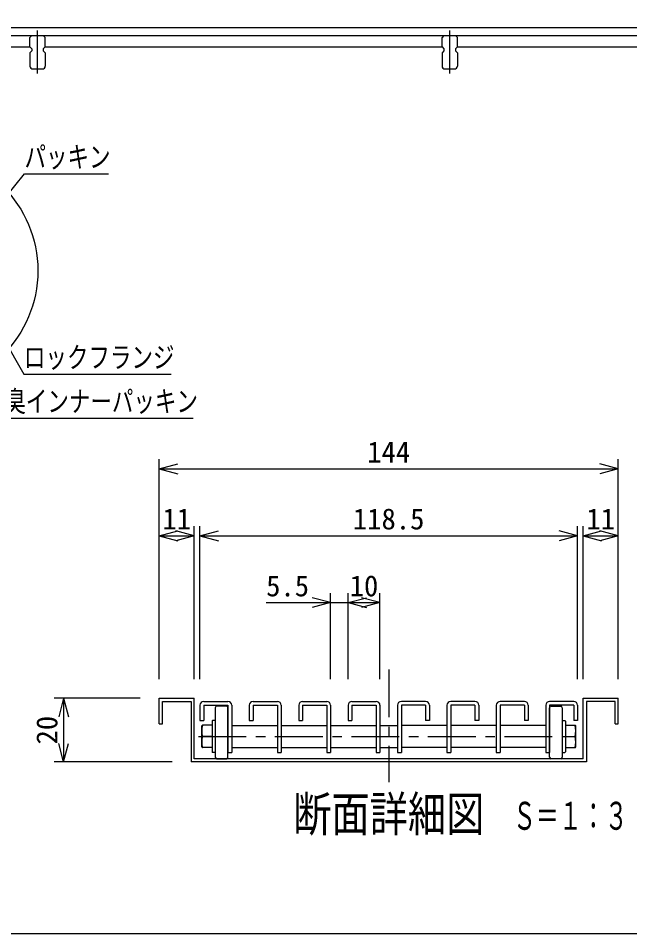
# Model space of a CAD drawing. Units: millimetres, scale not verified, with parts at other scales. Extents: x -1365 to 1365, y -930 to 870.
# Drawn here: x -488 to 152, y -930 to 28 of the extents above; entities that cross this region are included whole.
import ezdxf
from ezdxf.enums import TextEntityAlignment as Align

# ---------------------------------------------------------------- set-up
doc = ezdxf.new("R2010")
doc.units = ezdxf.units.MM
doc.header["$LTSCALE"] = 10
doc.linetypes.add('CHAIN1', pattern=[8, 5, -1, 1, -1])
for name, color, linetype in [('0-0_計極細', 2, 'Continuous'), ('0-1_計細線', 3, 'Continuous'), ('0-7_枠細線', 5, 'Continuous'), ('0-8_枠中線', 5, 'Continuous'), ('0-A_極細1', 7, 'Continuous'), ('0-D_寸法1', 7, 'Continuous'), ('1-2_極細2', 2, 'Continuous'), ('1-3_細線2', 4, 'Continuous'), ('1-5_寸法2', 7, 'Continuous')]:
    doc.layers.add(name, color=color, linetype=linetype)
doc.styles.add('ＭＳ ゴシック', font='')
doc.styles.get('ＭＳ ゴシック').set_extended_font_data('MS Gothic')

msp = doc.modelspace()

# ---------------------------------------------------------------- linework, layer by layer
at = {"layer": '0-0_計極細', "linetype": 'CHAIN1'}
for p, q in [((-467.53, -30.21), (-467.53, 14.84)), ((-36.53, -30.21), (-36.53, 14.84))]:
    msp.add_line(p, q, dxfattribs=at)
at = {"layer": '0-1_計細線'}
for p, q in [((-934.53, 9.58), (781.47, 9.58)), ((-473.53, 9.57), (-475.53, 7.57)), ((-475.53, -2.43), (-475.53, 7.57)), ((-473.53, 9.57), (-461.53, 9.57)), ((-459.53, 7.57), (-461.53, 9.57)), ((-459.53, -2.43), (-459.53, 7.57)), ((-42.53, 9.57), (-44.53, 7.57)), ((-44.53, -2.43), (-44.53, 7.57)), ((-42.53, 9.57), (-30.53, 9.57)), ((-28.53, 7.57), (-30.53, 9.57)), ((-28.53, -2.43), (-28.53, 7.57)), ((-890.53, -2.42), (-475.53, -2.42)), ((-475.53, -2.43), (-473.53, -4.43)), ((-473.53, -6.43), (-475.53, -8.43)), ((-475.53, -8.43), (-475.53, -22.43)), ((-473.53, -4.43), (-473.53, -6.43)), ((-459.53, -2.43), (-461.53, -4.43)), ((-461.53, -4.43), (-461.53, -6.43)), ((-461.53, -6.43), (-459.53, -8.43)), ((-459.53, -2.42), (-44.53, -2.42)), ((-459.53, -8.43), (-459.53, -22.43)), ((-44.53, -2.43), (-42.53, -4.43)), ((-42.53, -6.43), (-44.53, -8.43)), ((-44.53, -8.43), (-44.53, -22.43)), ((-42.53, -4.43), (-42.53, -6.43)), ((-28.53, -2.43), (-30.53, -4.43)), ((-30.53, -4.43), (-30.53, -6.43)), ((-30.53, -6.43), (-28.53, -8.43)), ((-28.53, -2.42), (386.47, -2.42)), ((-28.53, -8.43), (-28.53, -22.43)), ((-472.53, -25.43), (-462.53, -25.43)), ((-41.53, -25.43), (-31.53, -25.43))]:
    msp.add_line(p, q, dxfattribs=at)
msp.add_lwpolyline([(860.47, 17.58), (851.47, 17.58), (-933.53, 17.58)], dxfattribs=at)
for centre, start, end in [((-472.53, -22.43), 180, 270), ((-462.53, -22.43), 270, 360), ((-41.53, -22.43), 180, 270), ((-31.53, -22.43), 270, 360)]:
    msp.add_arc(centre, 3, start, end, dxfattribs=at)
at = {"layer": '0-8_枠中線'}
msp.add_lwpolyline([(-1365, -930), (-1365, 870), (1365, 870), (1365, -930)], close=True, dxfattribs=at)
at = {"layer": '0-A_極細1'}
msp.add_circle((-591.34, -236.52), 124.1, dxfattribs=at)
at = {"layer": '0-D_寸法1'}
for points in [[(-522.13, -185.33), (-481.21, -134.97), (-393.21, -134.97)], [(-608.2, -246.22), (-524.81, -390.66), (-304.81, -390.66)], [(-523.5, -272.5), (-481.86, -344.63), (-327.86, -344.63)]]:
    msp.add_lwpolyline(points, dxfattribs=at)
at = {"layer": '1-2_極細2', "linetype": 'CHAIN1'}
for p, q in [((-100.27, -653.53), (-100.27, -771.52)), ((-299.27, -723.69), (100.04, -723.69))]:
    msp.add_line(p, q, dxfattribs=at)
at = {"layer": '1-2_極細2'}
for p, q in [((-336.94, -687.02), (-306.94, -687.02)), ((-336.94, -710.36), (-336.94, -687.02)), ((-306.94, -687.02), (-306.94, -750.36)), ((-303.61, -747.02), (-303.61, -683.69)), ((103.06, -683.69), (139.73, -683.69)), ((103.06, -747.02), (103.06, -683.69)), ((136.39, -687.02), (106.39, -687.02)), ((136.39, -710.36), (136.39, -687.02)), ((139.73, -710.36), (139.73, -683.69)), ((-340.27, -710.36), (-336.94, -710.36)), ((136.39, -710.36), (139.73, -710.36)), ((-285.1, -723.69), (-295.11, -723.69)), ((84.55, -723.69), (94.56, -723.69)), ((103.06, -747.02), (-303.61, -747.02))]:
    msp.add_line(p, q, dxfattribs=at)
for points in [[(-340.27, -710.36), (-340.27, -683.69), (-303.61, -683.69)], [(106.39, -687.02), (106.39, -750.36), (-306.94, -750.36)]]:
    msp.add_lwpolyline(points, dxfattribs=at)
for centre, start, end in [((-269.92, -717.86), 166.96433, 193.03802), ((69.37, -717.86), 346.96198, 13.03567), ((-269.92, -729.53), 166.96198, 193.03567), ((69.37, -729.53), 346.96433, 13.03802)]:
    msp.add_arc(centre, 25.86, start, end, dxfattribs=at)
at = {"layer": '1-3_細線2'}
for p, q in [((-293.77, -687.02), (-268.44, -687.02)), ((-242.11, -687.02), (-216.77, -687.02)), ((-190.44, -687.02), (-165.11, -687.02)), ((-138.77, -687.02), (-113.44, -687.02)), ((-61.77, -687.02), (-87.11, -687.02)), ((-10.11, -687.02), (-35.44, -687.02)), ((41.56, -687.02), (16.23, -687.02)), ((93.23, -687.02), (67.89, -687.02)), ((-297.77, -691.02), (-297.77, -707.02)), ((-293.77, -691.02), (-268.44, -691.02)), ((-293.77, -691.02), (-293.77, -707.02)), ((-281.77, -693.69), (-281.77, -745.36)), ((-270.11, -692.02), (-280.11, -692.02)), ((-268.44, -691.02), (-268.44, -740.36)), ((-268.44, -745.36), (-268.44, -693.69)), ((-264.44, -691.02), (-264.44, -740.36)), ((-246.11, -691.02), (-246.11, -707.02)), ((-242.11, -691.02), (-216.77, -691.02)), ((-242.11, -691.02), (-242.11, -707.02)), ((-216.77, -691.02), (-216.77, -740.36)), ((-212.77, -691.02), (-212.77, -740.36)), ((-194.44, -691.02), (-194.44, -707.02)), ((-190.44, -691.02), (-190.44, -707.02)), ((-161.11, -691.02), (-161.11, -740.36)), ((-142.77, -691.02), (-142.77, -707.02)), ((-138.77, -691.02), (-138.77, -707.02)), ((-109.44, -691.02), (-109.44, -740.36)), ((-91.11, -691.02), (-91.11, -740.36)), ((-61.77, -691.02), (-61.77, -707.02)), ((-57.77, -691.02), (-57.77, -707.02)), ((-39.44, -691.02), (-39.44, -740.36)), ((-10.11, -691.02), (-35.44, -691.02)), ((-35.44, -691.02), (-35.44, -740.36)), ((-10.11, -691.02), (-10.11, -707.02)), ((-6.11, -691.02), (-6.11, -707.02)), ((12.23, -691.02), (12.23, -740.36)), ((41.56, -691.02), (16.23, -691.02)), ((16.23, -691.02), (16.23, -740.36)), ((41.56, -691.02), (41.56, -707.02)), ((45.56, -691.02), (45.56, -707.02)), ((63.89, -691.02), (63.89, -740.36)), ((67.89, -691.02), (67.89, -740.36)), ((93.23, -691.02), (67.89, -691.02)), ((67.89, -745.36), (67.89, -693.69)), ((69.56, -692.02), (79.56, -692.02)), ((81.23, -693.69), (81.23, -745.36)), ((93.23, -691.02), (93.23, -707.02)), ((97.23, -691.02), (97.23, -707.02)), ((-297.77, -707.02), (-293.77, -707.02)), ((-285.1, -707.69), (-285.1, -725.36)), ((-281.77, -707.02), (-284.43, -707.02)), ((-246.11, -707.02), (-242.11, -707.02)), ((-194.44, -707.02), (-190.44, -707.02)), ((-142.77, -707.02), (-138.77, -707.02)), ((-57.77, -707.02), (-61.77, -707.02)), ((-6.11, -707.02), (-10.11, -707.02)), ((45.56, -707.02), (41.56, -707.02)), ((81.23, -707.02), (83.88, -707.02)), ((84.55, -707.69), (84.55, -725.36)), ((97.23, -707.02), (93.23, -707.02)), ((-295.78, -734.69), (-295.78, -712.69)), ((-285.1, -712.02), (-295.11, -712.02)), ((-264.44, -712.19), (-216.77, -712.19)), ((-212.77, -712.19), (-165.11, -712.19)), ((-161.11, -712.19), (-113.44, -712.19)), ((-109.44, -712.19), (-91.11, -712.19)), ((-39.44, -712.19), (-87.11, -712.19)), ((12.23, -712.19), (-35.44, -712.19)), ((63.89, -712.19), (16.23, -712.19)), ((67.89, -715.07), (67.89, -728.31)), ((84.55, -712.02), (94.56, -712.02)), ((95.23, -734.69), (95.23, -712.69)), ((-285.1, -725.36), (-285.1, -739.69)), ((84.55, -725.36), (84.55, -739.69)), ((-285.1, -735.36), (-295.11, -735.36)), ((-264.44, -735.19), (-216.77, -735.19)), ((-212.77, -735.19), (-165.11, -735.19)), ((-161.11, -735.19), (-113.44, -735.19)), ((-109.44, -735.19), (-91.11, -735.19)), ((-39.44, -735.19), (-87.11, -735.19)), ((12.23, -735.19), (-35.44, -735.19)), ((63.89, -735.19), (16.23, -735.19)), ((84.55, -735.36), (94.56, -735.36)), ((-281.77, -740.36), (-284.43, -740.36)), ((-268.44, -740.36), (-264.44, -740.36)), ((-216.77, -740.36), (-212.77, -740.36)), ((-165.11, -740.36), (-161.11, -740.36)), ((-113.44, -740.36), (-109.44, -740.36)), ((-91.11, -740.36), (-87.11, -740.36)), ((-39.44, -740.36), (-35.44, -740.36)), ((12.23, -740.36), (16.23, -740.36)), ((63.89, -740.36), (67.89, -740.36)), ((81.23, -740.36), (83.88, -740.36)), ((-280.11, -747.02), (-270.11, -747.02)), ((79.56, -747.02), (69.56, -747.02))]:
    msp.add_line(p, q, dxfattribs=at)
for points in [[(-190.44, -691.02), (-165.11, -691.02), (-165.11, -740.36)], [(-138.77, -691.02), (-113.44, -691.02), (-113.44, -740.36)], [(-61.77, -691.02), (-87.11, -691.02), (-87.11, -740.36)]]:
    msp.add_lwpolyline(points, dxfattribs=at)
for centre, radius, start, end in [((-293.77, -691.02), 4, 90, 180), ((-268.44, -691.02), 4, 0, 90), ((-242.11, -691.02), 4, 90, 180), ((-216.77, -691.02), 4, 0, 90), ((-190.44, -691.02), 4, 90, 180), ((-165.11, -691.02), 4, 0, 90), ((-138.77, -691.02), 4, 90, 180), ((-113.44, -691.02), 4, 0, 90), ((-87.11, -691.02), 4, 90, 180), ((-61.77, -691.02), 4, 0, 90), ((-35.44, -691.02), 4, 90, 180), ((-10.11, -691.02), 4, 0, 90), ((16.23, -691.02), 4, 90, 180), ((41.56, -691.02), 4, 0, 90), ((67.89, -691.02), 4, 90, 180), ((93.23, -691.02), 4, 0, 90), ((-280.11, -693.69), 1.67, 90, 180), ((-270.11, -693.69), 1.67, 0, 90), ((69.56, -693.69), 1.67, 90, 180), ((79.56, -693.69), 1.67, 0, 90), ((-284.43, -707.69), 0.667, 90, 180), ((83.88, -707.69), 0.667, 0, 90), ((-295.11, -712.69), 0.667, 90, 180), ((94.56, -712.69), 0.667, 0, 90), ((-295.11, -734.69), 0.667, 180, 270), ((94.56, -734.69), 0.667, 270, 360), ((-284.43, -739.69), 0.667, 180, 270), ((-280.11, -745.36), 1.67, 180, 270), ((-270.11, -745.36), 1.67, 270, 360), ((69.56, -745.36), 1.67, 180, 270), ((79.56, -745.36), 1.67, 270, 360), ((83.88, -739.69), 0.667, 270, 360)]:
    msp.add_arc(centre, radius, start, end, dxfattribs=at)
at = {"layer": '1-5_寸法2'}
for p, q in [((-340.27, -663.69), (-340.27, -433.69)), ((-340.27, -443.69), (-320.96, -438.52)), ((139.73, -443.69), (120.41, -438.52)), ((139.73, -663.69), (139.73, -433.69)), ((-340.27, -443.69), (-320.96, -448.87)), ((-340.27, -443.69), (139.73, -443.69)), ((139.73, -443.69), (120.41, -448.87)), ((-340.27, -663.69), (-340.27, -503.69)), ((-303.61, -663.69), (-303.61, -503.69)), ((-297.77, -663.69), (-297.77, -503.69)), ((97.23, -663.69), (97.23, -503.69)), ((103.06, -663.69), (103.06, -503.69)), ((139.73, -663.69), (139.73, -503.69)), ((-340.27, -513.69), (-320.96, -508.52)), ((-340.27, -513.69), (-320.96, -518.87)), ((-340.27, -513.69), (-303.61, -513.69)), ((-303.61, -513.69), (-322.93, -508.52)), ((-303.61, -513.69), (-322.93, -518.87)), ((-297.77, -513.69), (-278.46, -508.52)), ((-297.77, -513.69), (-278.46, -518.87)), ((-297.77, -513.69), (97.23, -513.69)), ((97.23, -513.69), (77.91, -508.52)), ((97.23, -513.69), (77.91, -518.87)), ((103.06, -513.69), (122.38, -508.52)), ((103.06, -513.69), (122.38, -518.87)), ((103.06, -513.69), (139.73, -513.69)), ((139.73, -513.69), (120.41, -508.52)), ((139.73, -513.69), (120.41, -518.87)), ((-161.11, -663.69), (-161.11, -573.69)), ((-142.77, -663.69), (-142.77, -573.69)), ((-109.44, -663.69), (-109.44, -573.69)), ((-228.5, -583.69), (-142.77, -583.69)), ((-161.11, -583.69), (-180.43, -578.52)), ((-161.11, -583.69), (-180.43, -588.87)), ((-142.77, -583.69), (-123.46, -578.52)), ((-142.77, -583.69), (-123.46, -588.87)), ((-142.77, -583.69), (-109.44, -583.69)), ((-109.44, -583.69), (-128.76, -578.52)), ((-109.44, -583.69), (-128.76, -588.87)), ((-360.27, -683.69), (-450.27, -683.69)), ((-440.27, -683.69), (-445.45, -703.01)), ((-440.27, -683.69), (-435.1, -703.01)), ((-440.27, -683.69), (-440.27, -750.36)), ((-440.27, -750.36), (-445.45, -731.04)), ((-440.27, -750.36), (-435.1, -731.04)), ((-326.94, -750.36), (-450.27, -750.36))]:
    msp.add_line(p, q, dxfattribs=at)

# ---------------------------------------------------------------- texts
at = {"layer": '0-7_枠細線', "style": 'ＭＳ ゴシック'}
for s, height, width, p in [('断面詳細図', 36.66, 0.8, (-200.27, -834.08)), ('Ｓ＝１：３', 29.33, 0.6, (29.62, -830.13))]:
    msp.add_text(s, height=height, dxfattribs=dict(at, width=width)).set_placement(p, align=Align.BOTTOM_LEFT)
at = {"layer": '0-D_寸法1', "style": 'ＭＳ ゴシック', "width": 0.75}
for s, p in [('パッキン', (-481.21, -134.97)), ('ロックフランジ', (-481.86, -344.63)), ('防臭インナーパッキン', (-524.81, -390.66))]:
    msp.add_text(s, height=21.99, dxfattribs=at).set_placement(p, align=Align.BOTTOM_LEFT)
at = {"layer": '1-5_寸法2', "style": 'ＭＳ ゴシック'}
for s, p in [('144', (-122.77, -443.69)), ('11', (-336.94, -513.69)), ('118.5', (-137.77, -513.69)), ('11', (106.39, -513.69)), ('10', (-141.11, -583.69)), ('5.5', (-228.5, -583.69))]:
    msp.add_text(s, height=21.99, dxfattribs=at).set_placement(p, align=Align.BOTTOM_LEFT)
msp.add_text('20', height=21.99, rotation=90, dxfattribs=at).set_placement((-440.27, -732.02), align=Align.BOTTOM_LEFT)

doc.saveas('drawing.dxf')
